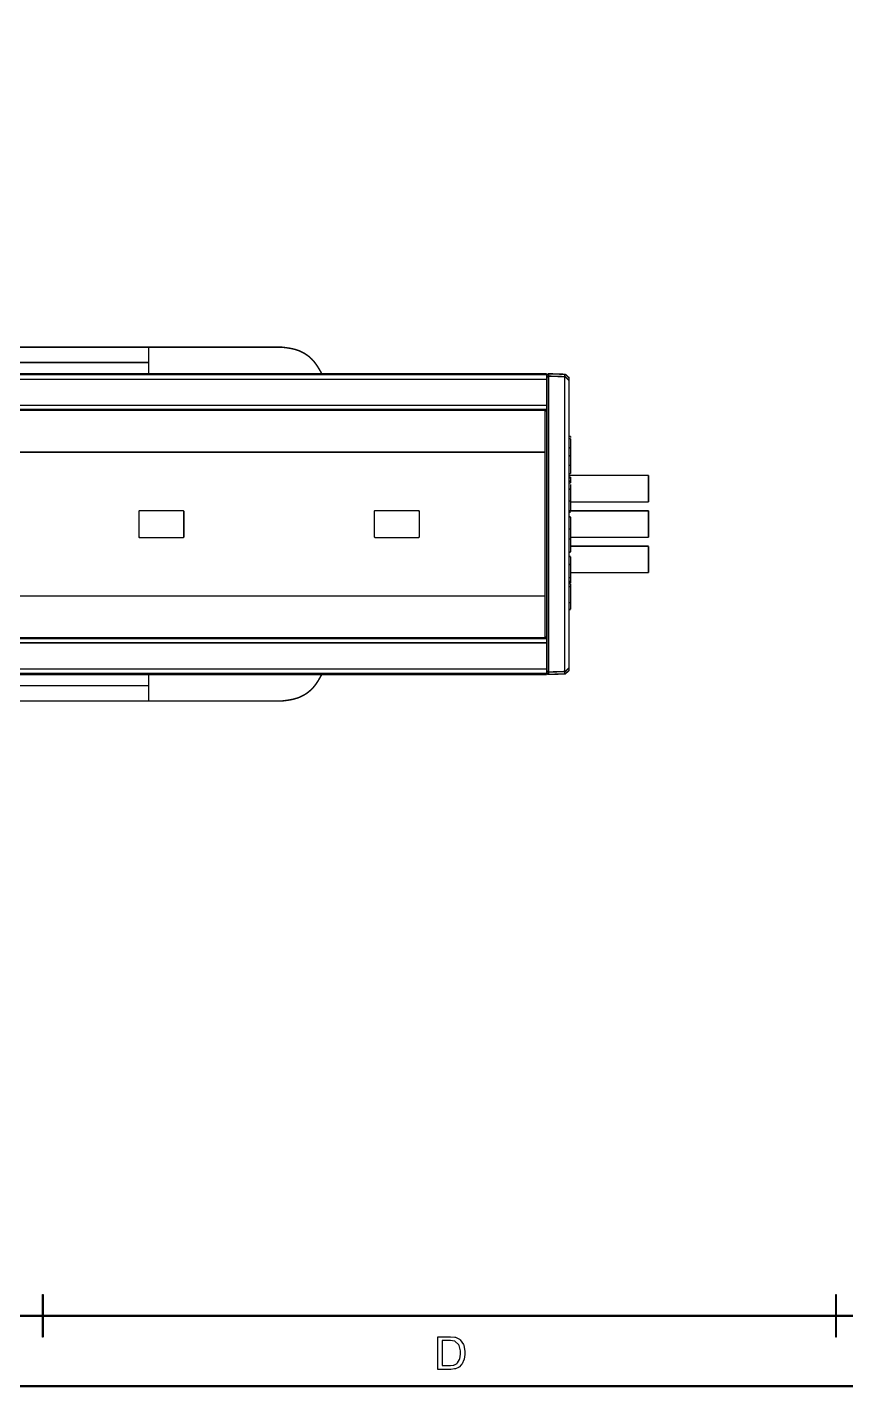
# Model space of a CAD drawing. Extents: x 0.54 to 10.46, y 0.74 to 7.76.
# Drawn here: x 6.489 to 8.434, y 0.739 to 3.97 of the extents above; entities that cross this region are included whole.
import ezdxf

# ---------------------------------------------------------------- set-up
doc = ezdxf.new("R2010")
doc.units = 0
doc.layers.get('0').update_dxf_attribs({"linetype": 'CONTINUOUS'})

msp = doc.modelspace()

# ---------------------------------------------------------------- linework, layer by layer
at = {"color": 0}
for points in [[(10.4631, 0.73899), (0.53689, 0.73899), (0.53646, 0.73899), (0.53516, 0.74029), (0.53516, 0.74072), (0.53516, 7.75928), (0.53516, 7.75971), (0.53646, 7.76101), (0.53689, 7.76101), (10.4631, 7.76101), (10.4635, 7.76101), (10.4648, 7.75971), (10.4648, 7.75928), (10.4648, 0.74072), (10.4648, 0.74029), (10.4635, 0.73899), (10.4631, 0.73899)], [(0.53863, 0.74246), (10.4614, 0.74246), (10.4614, 7.75754), (0.53863, 7.75754), (0.53863, 0.74246)], [(10.296, 0.90609), (0.87115, 0.90609), (0.87071, 0.90609), (0.86941, 0.90739), (0.86941, 0.90782), (0.86941, 7.59218), (0.86941, 7.59261), (0.87071, 7.59392), (0.87115, 7.59392), (10.296, 7.59392), (10.2964, 7.59392), (10.2977, 7.59261), (10.2977, 7.59218), (10.2977, 0.90782), (10.2977, 0.90739), (10.2964, 0.90609), (10.296, 0.90609)], [(0.87289, 0.90956), (10.2943, 0.90956), (10.2943, 7.59044), (0.87289, 7.59044), (0.87289, 0.90956)], [(6.52604, 0.85704), (6.52582, 0.85704), (6.52533, 0.85759), (6.52533, 0.85775), (6.52533, 0.95801), (6.52533, 0.95817), (6.52582, 0.95866), (6.52604, 0.95866), (6.52621, 0.95866), (6.52675, 0.95817), (6.52675, 0.95801), (6.52675, 0.85775), (6.52675, 0.85759), (6.52621, 0.85704), (6.52604, 0.85704)], [(8.41103, 0.85704), (8.41081, 0.85704), (8.41032, 0.85759), (8.41032, 0.85775), (8.41032, 0.95801), (8.41032, 0.95817), (8.41081, 0.95866), (8.41103, 0.95866), (8.41118, 0.95866), (8.41174, 0.95817), (8.41174, 0.95801), (8.41174, 0.85775), (8.41174, 0.85759), (8.41118, 0.85704), (8.41103, 0.85704)], [(7.465, 0.78027), (7.465, 0.85807), (7.49181, 0.85807), (7.49528, 0.85807), (7.50489, 0.85721), (7.50569, 0.85699), (7.50678, 0.85677), (7.51628, 0.85211), (7.51708, 0.8514), (7.51812, 0.85053), (7.52576, 0.83946), (7.52632, 0.83811), (7.52681, 0.83675), (7.52935, 0.82389), (7.52935, 0.81961), (7.52935, 0.8157), (7.52761, 0.80501), (7.52729, 0.80387), (7.52692, 0.80273), (7.52251, 0.79329), (7.52197, 0.79253), (7.52143, 0.79183), (7.51551, 0.78592), (7.51492, 0.78548), (7.51426, 0.7851), (7.50646, 0.78179), (7.50558, 0.78158), (7.50467, 0.78136), (7.49599, 0.78027), (7.49311, 0.78027), (7.465, 0.78027)], [(7.47532, 0.78944), (7.49192, 0.78944), (7.4949, 0.78944), (7.50325, 0.79069), (7.50401, 0.79091), (7.50472, 0.79118), (7.51053, 0.79449), (7.51096, 0.79492), (7.51156, 0.79557), (7.51633, 0.80371), (7.51671, 0.80474), (7.51704, 0.80577), (7.51878, 0.8163), (7.51878, 0.81977), (7.51878, 0.82449), (7.5154, 0.83746), (7.51476, 0.83854), (7.51406, 0.83963), (7.50592, 0.84695), (7.50499, 0.84733), (7.50429, 0.8476), (7.49479, 0.8489), (7.49164, 0.8489), (7.47532, 0.8489), (7.47532, 0.78944)]]:
    msp.add_lwpolyline(points, close=True, dxfattribs=at)
at = {"color": 0, "const_width": 0.00347}
for points in [[(2.3629, 3.20936), (6.77783, 3.20936)], [(6.77783, 3.17275), (6.77783, 3.20936)], [(6.77783, 3.20936), (7.09315, 3.20936)], [(7.09315, 3.20936), (7.09924, 3.20861), (7.10221, 3.20828), (7.10525, 3.20785), (7.10824, 3.20742), (7.11128, 3.20692), (7.11426, 3.20643), (7.12011, 3.20524), (7.1231, 3.20454), (7.12597, 3.20378), (7.13172, 3.20193), (7.1346, 3.2009), (7.13743, 3.19976), (7.14019, 3.19851), (7.14561, 3.19569), (7.14828, 3.19417), (7.15082, 3.19254), (7.15338, 3.19081), (7.15588, 3.18901), (7.15826, 3.18718), (7.1606, 3.18522), (7.16287, 3.18317), (7.1651, 3.1811), (7.16922, 3.17665), (7.17301, 3.17199), (7.17481, 3.16954), (7.17654, 3.1671), (7.17822, 3.16456), (7.17985, 3.16206), (7.18147, 3.15944), (7.18306, 3.15685), (7.18457, 3.15424), (7.18604, 3.15158), (7.18907, 3.14626)], [(2.3629, 3.17275), (6.77783, 3.17275)], [(6.77783, 3.17275), (6.77783, 3.14626)], [(7.72385, 3.14626), (1.41689, 3.14626)], [(7.72385, 3.13297), (4.93067, 3.13297)], [(7.72385, 3.14382), (5.37364, 3.14382)], [(7.72385, 3.14626), (7.72385, 3.14382)], [(7.72819, 3.14611), (7.7276, 3.14615), (7.72385, 3.14268), (7.72385, 3.14208), (7.72385, 3.14193)], [(7.72385, 3.14382), (7.72385, 3.13297)], [(7.72385, 3.14193), (7.72385, 3.13644)], [(7.72803, 3.1404), (7.72743, 3.14046), (7.72385, 3.13704), (7.72385, 3.13644)], [(7.72385, 3.13297), (7.72385, 3.0709)], [(7.72819, 3.1404), (7.72803, 3.1404)], [(7.72819, 3.14611), (7.72819, 3.14046)], [(7.72819, 3.14611), (7.76628, 3.14481)], [(7.72819, 2.43733), (7.72819, 3.1404)], [(7.72819, 3.1404), (7.76628, 3.13917)], [(7.76628, 3.13917), (7.76628, 3.14481)], [(7.77642, 3.13428), (7.77642, 3.13693), (7.76768, 3.14475), (7.76628, 3.14481)], [(7.76628, 3.13917), (7.76628, 2.43858)], [(7.77642, 3.12912), (7.77636, 3.13053), (7.76764, 3.13917), (7.76628, 3.13917)], [(7.77642, 3.12912), (7.77642, 3.13319), (7.77642, 3.13308), (7.77642, 3.13428)], [(7.77642, 3.12912), (7.77642, 2.44862)], [(1.41689, 3.0709), (7.72385, 3.0709)], [(7.72385, 3.06119), (7.72385, 3.0709)], [(1.41689, 3.06119), (7.72385, 3.06119)], [(7.71967, 3.06011), (1.42106, 3.06011)], [(7.71967, 3.05903), (1.42106, 3.05903)], [(7.72379, 3.05593), (7.72379, 3.05599), (7.72385, 3.05615), (7.72385, 3.05615), (7.72385, 3.05621), (7.72385, 3.05638), (7.72385, 3.05638), (7.72385, 3.05638), (7.72385, 3.05658), (7.72385, 3.05658), (7.72385, 3.05658), (7.72379, 3.05675), (7.72379, 3.05675), (7.72379, 3.05681), (7.72374, 3.05697), (7.72374, 3.05697), (7.72374, 3.05701), (7.72368, 3.05718), (7.72368, 3.05718), (7.72364, 3.05724), (7.72364, 3.05735), (7.72364, 3.05735), (7.72353, 3.05757), (7.72353, 3.05757), (7.72347, 3.05772), (7.72347, 3.05772), (7.72342, 3.05778), (7.72336, 3.05794), (7.72336, 3.05794), (7.72314, 3.05826), (7.7231, 3.05832), (7.72299, 3.05843), (7.72299, 3.05843), (7.72299, 3.05849), (7.72288, 3.0586), (7.72288, 3.0586), (7.72282, 3.05865), (7.72276, 3.05875), (7.72276, 3.05875), (7.72271, 3.05881), (7.7226, 3.05892), (7.7226, 3.05892), (7.72244, 3.05908), (7.72239, 3.05914), (7.72233, 3.05919), (7.72233, 3.05919), (7.72217, 3.05931), (7.72211, 3.05935), (7.72194, 3.0594), (7.72194, 3.0594), (7.7219, 3.05946), (7.72179, 3.05957), (7.72179, 3.05957), (7.72179, 3.05957), (7.72162, 3.05963), (7.72162, 3.05963), (7.72157, 3.05968), (7.72146, 3.05974), (7.72146, 3.05974), (7.72125, 3.05979), (7.72108, 3.0599), (7.72103, 3.0599), (7.72086, 3.05994), (7.72086, 3.05994), (7.72081, 3.05994), (7.72065, 3.06), (7.72065, 3.06), (7.72049, 3.06006), (7.72043, 3.06006), (7.72026, 3.06011), (7.72026, 3.06011), (7.72021, 3.06011), (7.72006, 3.06011), (7.72006, 3.06011), (7.72, 3.06011), (7.71989, 3.06011), (7.71989, 3.06011), (7.71967, 3.06011)], [(7.72385, 3.05593), (7.72374, 3.05647), (7.72017, 3.05908), (7.71967, 3.05903)], [(7.71967, 2.51872), (7.71967, 3.05903)], [(7.72385, 3.06119), (7.72385, 2.51654)], [(7.72385, 3.06119), (7.72385, 3.05826)], [(7.72385, 2.52186), (7.72385, 3.05593)], [(7.7806, 2.99744), (7.77642, 2.99744)], [(7.7806, 2.99192), (7.77642, 2.99192)], [(7.7806, 2.9974), (7.7806, 2.9975), (7.7806, 2.99431)], [(7.7806, 2.99192), (7.7806, 2.97011)], [(1.42106, 2.95969), (7.71967, 2.95969)], [(7.71967, 2.95969), (7.71967, 2.61806)], [(7.7806, 2.97011), (7.77642, 2.97011)], [(7.7806, 2.95107), (7.77642, 2.95107)], [(7.7806, 2.97011), (7.7806, 2.95107)], [(7.7806, 2.95107), (7.7806, 2.92839)], [(7.7806, 2.92839), (7.77642, 2.92839)], [(7.7806, 2.90881), (7.77642, 2.90881)], [(7.7806, 2.92839), (7.7806, 2.90886)], [(7.96556, 2.90451), (7.77642, 2.90451)], [(7.7806, 2.90056), (7.77642, 2.90056)], [(7.7806, 2.89876), (7.77642, 2.89876)], [(7.77642, 2.89094), (7.7806, 2.89094)], [(7.77642, 2.88661), (7.7806, 2.88661)], [(7.7806, 2.9005), (7.7806, 2.90056), (7.7806, 2.89876)], [(7.7806, 2.89094), (7.7806, 2.89876)], [(7.7806, 2.89094), (7.7806, 2.88661)], [(7.7806, 2.88357), (7.7806, 2.87196)], [(7.96556, 2.84147), (7.96556, 2.90451)], [(7.7806, 2.87196), (7.77642, 2.87196)], [(7.7806, 2.84358), (7.77642, 2.84358)], [(7.7806, 2.87196), (7.7806, 2.84364)], [(7.7806, 2.84358), (7.7806, 2.81885)], [(7.96556, 2.84147), (7.7806, 2.84147)], [(6.75672, 2.8209), (6.75618, 2.8209), (6.75461, 2.81933), (6.75461, 2.81879)], [(6.75461, 2.81879), (6.75461, 2.759)], [(6.75672, 2.8209), (6.85921, 2.8209)], [(6.86133, 2.81879), (6.86133, 2.81933), (6.85969, 2.8209), (6.85921, 2.8209)], [(6.86133, 2.81879), (6.86133, 2.759)], [(7.31614, 2.8209), (7.3156, 2.8209), (7.31396, 2.81933), (7.31396, 2.81879)], [(7.31396, 2.81879), (7.31396, 2.759)], [(7.31614, 2.8209), (7.41862, 2.8209)], [(7.42074, 2.81879), (7.42074, 2.81933), (7.41911, 2.8209), (7.41862, 2.8209)], [(7.42074, 2.81879), (7.42074, 2.759)], [(7.96556, 2.82042), (7.77642, 2.82042)], [(7.7806, 2.81885), (7.77642, 2.81885)], [(7.77642, 2.81728), (7.7806, 2.81728)], [(7.96556, 2.75732), (7.96556, 2.82042)], [(7.7806, 2.80669), (7.77642, 2.80669)], [(7.7806, 2.80567), (7.77642, 2.80567)], [(7.7806, 2.77718), (7.77642, 2.77718)], [(7.7806, 2.80567), (7.7806, 2.77718)], [(7.7806, 2.77718), (7.7806, 2.75325)], [(6.75461, 2.759), (6.75461, 2.75846), (6.75618, 2.75683), (6.75672, 2.75683)], [(6.75672, 2.75683), (6.85921, 2.75683)], [(6.85921, 2.75683), (6.85969, 2.75683), (6.86133, 2.75846), (6.86133, 2.759)], [(7.31396, 2.759), (7.31396, 2.75846), (7.3156, 2.75683), (7.31614, 2.75683)], [(7.31614, 2.75683), (7.41862, 2.75683)], [(7.41862, 2.75683), (7.41911, 2.75683), (7.42074, 2.75846), (7.42074, 2.759)], [(7.7806, 2.75325), (7.77642, 2.75325)], [(7.96556, 2.75732), (7.7806, 2.75732)], [(7.7806, 2.75325), (7.7806, 2.72265)], [(7.7806, 2.72265), (7.77642, 2.72265)], [(7.77642, 2.72211), (7.7806, 2.72211)], [(7.96556, 2.73633), (7.7806, 2.73633)], [(7.96556, 2.67324), (7.96556, 2.73633)], [(7.7806, 2.71192), (7.77642, 2.71192)], [(7.77642, 2.69287), (7.7806, 2.69287)], [(7.7806, 2.69287), (7.7806, 2.71132)], [(7.7806, 2.66168), (7.7806, 2.69287)], [(7.77642, 2.66168), (7.7806, 2.66168)], [(7.77642, 2.6525), (7.7806, 2.6525)], [(7.77642, 2.64882), (7.7806, 2.64882)], [(7.7806, 2.64779), (7.77642, 2.64779)], [(7.96556, 2.67324), (7.7806, 2.67324)], [(7.7806, 2.6525), (7.7806, 2.66168)], [(7.7806, 2.64882), (7.7806, 2.6525)], [(7.7806, 2.64014), (7.7806, 2.64757)], [(7.71967, 2.61806), (1.42106, 2.61806)], [(7.77642, 2.64014), (7.7806, 2.64014)], [(7.7806, 2.60232), (7.7806, 2.64014)], [(7.77642, 2.60232), (7.7806, 2.60232)], [(7.77642, 2.58632), (7.7806, 2.58632)], [(7.77642, 2.58583), (7.7806, 2.58583)], [(7.7806, 2.58632), (7.7806, 2.60232)], [(1.42106, 2.51872), (7.71967, 2.51872)], [(7.71967, 2.51764), (7.71972, 2.51764), (7.71989, 2.51768), (7.71989, 2.51768), (7.71994, 2.51768), (7.72011, 2.51768), (7.72011, 2.51768), (7.72038, 2.51774), (7.72043, 2.51774), (7.7206, 2.51774), (7.7206, 2.51774), (7.7206, 2.51779), (7.72081, 2.51779), (7.72081, 2.51779), (7.72081, 2.51785), (7.72103, 2.5179), (7.72103, 2.5179), (7.72108, 2.5179), (7.72125, 2.51796), (7.72125, 2.51796), (7.72125, 2.51801), (7.72146, 2.51801), (7.72146, 2.51801), (7.72168, 2.51812), (7.72168, 2.51818), (7.7219, 2.51828), (7.7219, 2.51828), (7.72211, 2.51839), (7.72211, 2.51844), (7.72228, 2.51856), (7.72228, 2.51856), (7.72228, 2.51861), (7.72244, 2.51872), (7.72244, 2.51872), (7.72244, 2.51878), (7.72265, 2.51887), (7.72265, 2.51887), (7.72282, 2.51904), (7.72282, 2.5191), (7.72293, 2.51921), (7.72293, 2.51921), (7.72293, 2.51926), (7.7231, 2.51942), (7.7231, 2.51942), (7.7231, 2.51947), (7.72319, 2.51958), (7.72319, 2.51958), (7.72319, 2.51964), (7.72336, 2.51981), (7.72336, 2.51981), (7.72336, 2.51986), (7.72347, 2.52001), (7.72347, 2.52001), (7.72347, 2.52007), (7.72353, 2.52024), (7.72353, 2.52024), (7.72353, 2.52029), (7.72364, 2.52046), (7.72364, 2.52046), (7.72364, 2.52051), (7.72368, 2.52067), (7.72368, 2.52067), (7.72368, 2.52072), (7.72374, 2.52089), (7.72374, 2.52089), (7.72374, 2.52089), (7.72379, 2.52115), (7.72379, 2.52115), (7.72379, 2.52121), (7.72379, 2.52138), (7.72379, 2.52138), (7.72379, 2.52143), (7.72379, 2.5216), (7.72379, 2.5216), (7.72379, 2.52165), (7.72385, 2.52186), (7.72385, 2.52186)], [(7.71967, 2.51872), (7.72017, 2.51867), (7.72374, 2.52138), (7.72385, 2.52186)], [(7.72385, 2.51947), (7.72385, 2.51654)], [(7.72385, 2.51654), (1.41689, 2.51654)], [(7.72385, 2.50683), (1.41689, 2.50683)], [(1.42106, 2.51764), (7.71967, 2.51764)], [(7.72385, 2.50683), (7.72385, 2.51654)], [(7.72385, 2.50683), (7.72385, 2.44476)], [(7.72385, 2.43147), (1.41689, 2.43147)], [(7.72385, 2.44476), (4.93067, 2.44476)], [(7.72385, 2.43392), (5.37354, 2.43392)], [(6.77783, 2.43147), (6.77783, 2.40506)], [(7.18907, 2.43147), (7.18604, 2.42617), (7.18457, 2.42356), (7.183, 2.4209), (7.18147, 2.41829), (7.17822, 2.41319), (7.17654, 2.41069), (7.17481, 2.40821), (7.17301, 2.40576), (7.17117, 2.40343), (7.16922, 2.4011), (7.16721, 2.39887), (7.16504, 2.39671), (7.16287, 2.39458), (7.1606, 2.39258), (7.15826, 2.39063), (7.15588, 2.38872), (7.15338, 2.38693), (7.15082, 2.38525), (7.14828, 2.38363), (7.14561, 2.38206), (7.1429, 2.38064), (7.14019, 2.37929), (7.13737, 2.37804), (7.1346, 2.37685), (7.13172, 2.37582), (7.12885, 2.37489), (7.12597, 2.37403), (7.1231, 2.37326), (7.12011, 2.37256), (7.11719, 2.3719), (7.11122, 2.37082), (7.10824, 2.37033), (7.10525, 2.3699), (7.10221, 2.36951), (7.09924, 2.36914), (7.09619, 2.36876), (7.09315, 2.36843)], [(7.72385, 2.44476), (7.72385, 2.43392)], [(7.72385, 2.44135), (7.72385, 2.44081), (7.72743, 2.43733), (7.72803, 2.43733)], [(7.72385, 2.44135), (7.72385, 2.43701), (7.72385, 2.43707), (7.72385, 2.43582)], [(7.72385, 2.43582), (7.72385, 2.43479), (7.72694, 2.43164), (7.72803, 2.43164)], [(7.72385, 2.43392), (7.72385, 2.43147)], [(7.72803, 2.43733), (7.72803, 2.43733), (7.72819, 2.43733), (7.72819, 2.43733)], [(7.72803, 2.43164), (7.72819, 2.43164)], [(7.76628, 2.43858), (7.72819, 2.43733)], [(7.72819, 2.43733), (7.72819, 2.43164)], [(7.76628, 2.43294), (7.72819, 2.43164)], [(7.76628, 2.43858), (7.76764, 2.43864), (7.77636, 2.44726), (7.77642, 2.44862)], [(7.76628, 2.43294), (7.76768, 2.433), (7.77642, 2.44086), (7.77642, 2.44347)], [(7.76628, 2.43294), (7.76628, 2.43858)], [(7.77642, 2.44347), (7.77642, 2.44862)], [(6.77783, 2.405), (2.3629, 2.405)], [(6.77783, 2.36843), (6.77783, 2.40506)], [(6.77783, 2.36843), (2.3629, 2.36843)], [(7.09315, 2.36843), (6.77783, 2.36843)]]:
    msp.add_lwpolyline(points, dxfattribs=at)
at = {"color": 250, "const_width": 0.00347}
for points in [[(7.71967, 3.05903), (7.71967, 3.06011)], [(7.71967, 2.51764), (7.71967, 2.51872)]]:
    msp.add_lwpolyline(points, dxfattribs=at)

doc.saveas('drawing.dxf')
